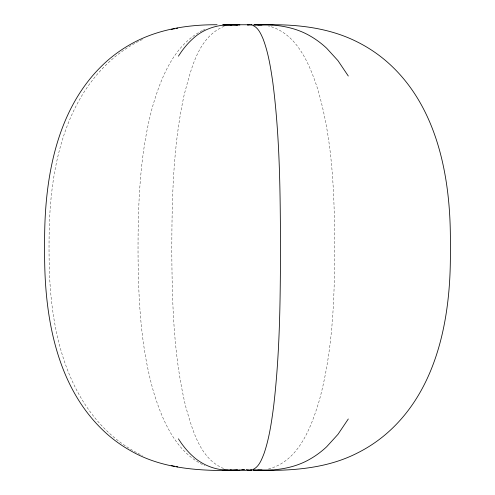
<?xml version="1.0" encoding="UTF-8"?>
<svg xmlns="http://www.w3.org/2000/svg" width="495" height="495" viewBox="0 0 495 495"><rect width="100%" height="100%" fill="white"/><g stroke="black" fill="none" stroke-linecap="round" stroke-linejoin="round"><path stroke-width="0.37" stroke-dasharray="2.48 1.86" d="M202.214 30.572C173.448 45.503 160.751 78.346 152.25 107.731C139.732 154.564 138.006 203.408 138.031 251.627C138.315 299.463 140.586 347.997 154.236 394.144C162.793 421.196 175.607 450.809 202.214 464.428A55.298 55.298 0 0 0 204.732 465.572M142.418 39.482L137.963 41.667A138.346 133.91 90 0 0 115.805 56.17C63.453 99.025 49.797 170.837 49.141 235.119A696.106 673.794 -90 0 0 49.141 259.881C49.797 324.163 63.453 395.975 115.805 438.83A138.346 133.91 90 0 0 137.325 452.999M202.845 30.288L205.369 29.162M224.179 26.26C197.808 37.212 191.169 69.535 184.313 94.223C172.941 145.833 171.895 198.99 171.802 251.627C172.149 303.67 173.528 356.32 185.848 407.131C192.567 429.846 199.801 459.007 224.179 468.74M268.414 469.031C298.714 461.253 311.027 427.593 319.207 400.777C333.234 349.618 334.645 296.103 334.731 243.373C334.342 191.212 332.479 138.155 317.301 87.869C309.121 63.069 296.437 32.88 268.414 25.969M242.525 469.718L246.597 469.563M241.777 469.718L248.199 469.718M241.61 469.718L246.949 469.718M239.753 469.687L244.499 469.47M137.963 453.333L142.418 455.518"/><path stroke-width="0.74" d="M348.294 418.98L337.949 434.369L326.681 446.75A122.698 91.445 -90 0 1 310.798 458.642C293.609 468.907 273.048 471.197 253.409 469.996M178.41 56.17L181.176 52.043A129.028 68.032 90 0 1 192.728 38.858C204.627 27.516 221.618 23.414 237.668 24.985M252.481 469.755C259.095 467.014 261.682 459.471 264.113 453.333C269.175 438.397 271.458 422.705 273.531 407.131C279.997 352.817 280.387 298.009 280.486 243.373C280.244 189.455 279.718 135.339 272.733 81.793C270.586 67.289 268.296 52.631 263.062 38.858C260.803 33.635 258.167 27.479 252.481 25.245M171.214 29.514L172.662 29.162M173.38 29.013L174.822 28.722M176.269 28.425L177.711 28.135M250.439 470.194L251.602 470.04L249.431 470.25C209.038 471.153 165.701 471.457 129.709 450.203A144.781 137.548 -90 0 1 107.458 434.369C58.478 391.155 45.305 322.307 44.643 259.881A667.86 634.503 -90 0 1 44.643 235.119C45.305 172.693 58.478 103.845 107.458 60.631A144.781 137.548 90 0 1 129.709 44.798C156.08 29.576 186.98 24.558 217.088 24.75M247.444 24.899L252.103 24.75M247.5 24.899L249.777 24.75M239.883 469.984L234.451 470.25M230.447 24.96L234.531 24.75M250.643 24.985L251.875 24.899M237.668 470.015L229.903 470.25M261.942 470.04L254.362 470.213M237.254 470.015L232.86 470.213M223.913 24.96L237.254 24.985M253.409 25.004C273.048 23.803 293.609 26.093 310.798 36.358A122.698 91.439 90 0 1 326.681 48.256L337.949 60.631L348.294 76.02M231.573 469.996L222.639 470.213M257.815 25.004C291.4 23.686 326.248 26.421 356.759 41.667A141.749 141.675 90 0 1 385.654 60.631C435.631 103.22 449.782 172.371 450.357 235.119A682.098 681.751 -90 0 1 450.357 259.881C449.782 322.622 435.631 391.78 385.654 434.369A141.749 141.675 90 0 1 356.759 453.333C324.819 469.477 288.195 471.098 253.112 470.25M254.362 24.787L261.942 24.96M223.462 24.75L249.431 24.75M254.616 24.75L272.739 24.75M249.536 470.25L252.103 470.25M272.739 470.25L257.815 469.996M234.451 24.75L239.883 25.016M230.738 470.25L223.913 470.04M222.639 24.787L231.573 25.004M232.396 470.194L234.531 470.25M248.707 470.213L249.777 470.25M249.431 470.25L247.444 470.101M227.929 470.194C214.985 469.959 202.245 464.954 192.728 456.143A129.028 68.025 -90 0 1 181.176 442.957L178.41 438.83M250.643 470.015L251.875 470.101M230.447 470.04L232.495 470.194M247.5 470.101L248.515 470.213M173.38 465.987L174.822 466.278M176.269 466.575L177.711 466.865M171.214 465.486L172.662 465.838"/></g></svg>
